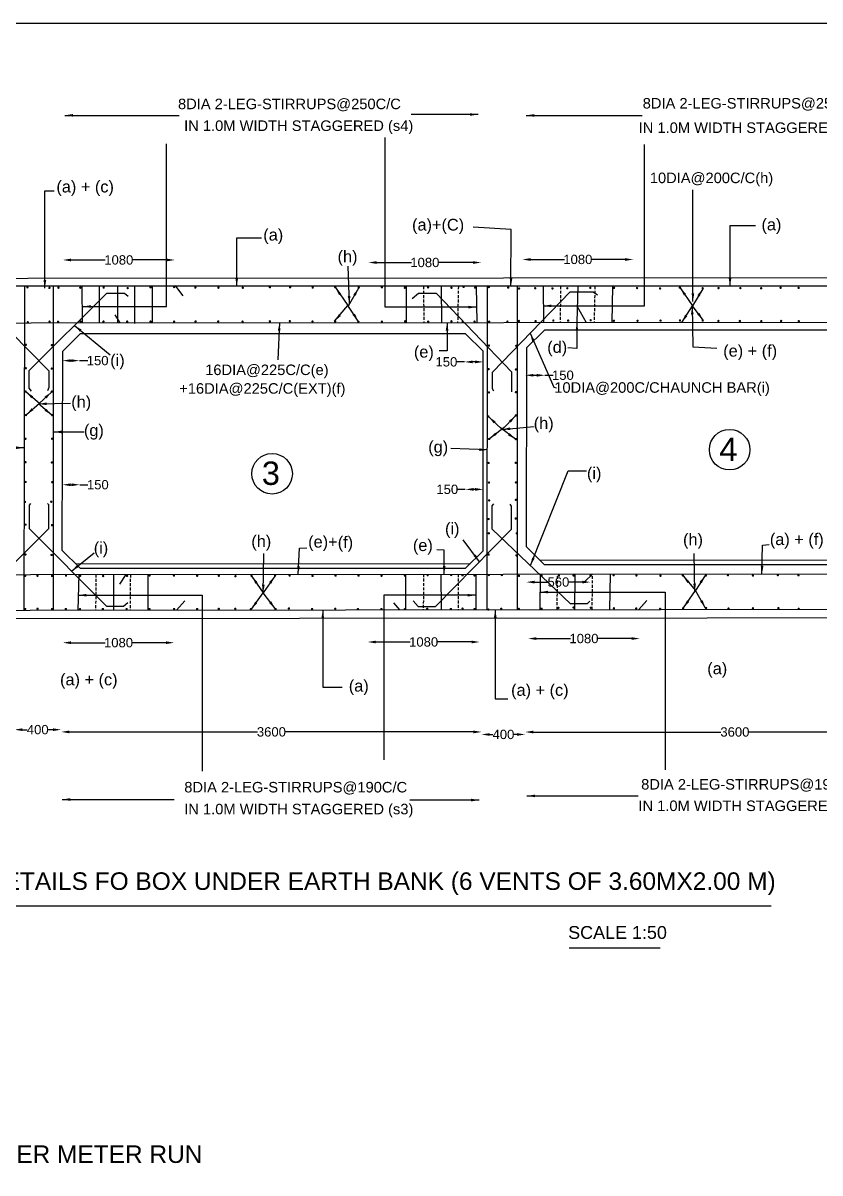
# Model space of a CAD drawing. Header units: millimetres. Extents: x 369 to 28950, y 216 to 20004.
# Drawn here: x 11102 to 17929, y 10154 to 20004 of the extents above; entities that cross this region are included whole.
import ezdxf

# ---------------------------------------------------------------- set-up
doc = ezdxf.new("R2010")
doc.units = ezdxf.units.MM
doc.header["$MEASUREMENT"] = 0
doc.linetypes.add('DASHED', pattern=[0.75, 0.5, -0.25])
for name, color, linetype in [('DIM', 7, 'Continuous'), ('DWG', 7, 'Continuous'), ('TXT', 7, 'Continuous')]:
    doc.layers.add(name, color=color, linetype=linetype)
doc.styles.get("Standard").update_dxf_attribs({"font": 'arial.ttf'})
doc.dimstyles.new('Civil', dxfattribs={"dimtxt": 80, "dimasz": 70, "dimexe": 0.1, "dimexo": 0.0625, "dimgap": 0.09, "dimtad": 0, "dimdec": 0, "dimzin": 12, "dimdsep": 46, "dimtxsty": 'Standard', "dimcen": 0.1, "dimse1": 1, "dimse2": 1, "dimadec": 0, "dimazin": 2, "dimtfac": 1, "dimtdec": 0, "dimtofl": 0, "dimtmove": 0, "dimatfit": 3, "dimfxl": 1, "dimfrac": 1, "dimtolj": 1, "dimtzin": 0, "dimarcsym": 0})

# ---------------------------------------------------------------- blocks, each defined once
blk = doc.blocks.new('*D6')
at = {"layer": 'Defpoints', "color": 0, "transparency": 16777216}
for p in [(11443.3, 17960.5), (12401.7, 17974.3), (12401.7, 17960.5)]:
    blk.add_point(p, dxfattribs=at)
at = {"layer": 'DIM', "color": 0, "lineweight": -2, "transparency": 16777216}
for p, q in [((11513.3, 17974.3), (11806.9, 17974.3)), ((12331.7, 17974.3), (12038.2, 17974.3))]:
    blk.add_line(p, q, dxfattribs=at)
at = {"layer": 'DIM', "color": 0, "transparency": 16777216}
for points in [[(11513.3, 17986), (11513.3, 17962.6), (11443.3, 17974.3)], [(12331.7, 17986), (12331.7, 17962.6), (12401.7, 17974.3)]]:
    blk.add_solid(points, dxfattribs=at)
at = {"layer": 'DIM', "color": 0, "transparency": 16777216, "insert": (11922.5, 17974.3), "char_height": 80, "attachment_point": 5}
blk.add_mtext('\\A1;1080', dxfattribs=at)
blk = doc.blocks.new('*D7')
at = {"layer": 'Defpoints', "color": 0, "transparency": 16777216}
for p in [(14061.9, 17964.2), (15026.2, 17964.2), (15026.2, 17952.4)]:
    blk.add_point(p, dxfattribs=at)
at = {"layer": 'DIM', "color": 0, "lineweight": -2, "transparency": 16777216}
for p, q in [((14131.9, 17952.4), (14428.4, 17952.4)), ((14956.2, 17952.4), (14659.7, 17952.4))]:
    blk.add_line(p, q, dxfattribs=at)
at = {"layer": 'DIM', "color": 0, "transparency": 16777216}
for points in [[(14131.9, 17964), (14131.9, 17940.7), (14061.9, 17952.4)], [(14956.2, 17964), (14956.2, 17940.7), (15026.2, 17952.4)]]:
    blk.add_solid(points, dxfattribs=at)
at = {"layer": 'DIM', "color": 0, "transparency": 16777216, "insert": (14544.1, 17952.4), "char_height": 80, "attachment_point": 5}
blk.add_mtext('\\A1;1080', dxfattribs=at)
blk = doc.blocks.new('*D8')
at = {"layer": 'Defpoints', "color": 0, "transparency": 16777216}
for p in [(15379.3, 17964.7), (16329.7, 17978.5), (16329.7, 17964.7)]:
    blk.add_point(p, dxfattribs=at)
at = {"layer": 'DIM', "color": 0, "lineweight": -2, "transparency": 16777216}
for p, q in [((15449.3, 17978.5), (15738.9, 17978.5)), ((16259.7, 17978.5), (15970.1, 17978.5))]:
    blk.add_line(p, q, dxfattribs=at)
at = {"layer": 'DIM', "color": 0, "transparency": 16777216}
for points in [[(15449.3, 17990.2), (15449.3, 17966.8), (15379.3, 17978.5)], [(16259.7, 17990.2), (16259.7, 17966.8), (16329.7, 17978.5)]]:
    blk.add_solid(points, dxfattribs=at)
at = {"layer": 'DIM', "color": 0, "transparency": 16777216, "insert": (15854.5, 17978.5), "char_height": 80, "attachment_point": 5}
blk.add_mtext('\\A1;1080', dxfattribs=at)
blk = doc.blocks.new('*D26')
at = {"layer": 'Defpoints', "color": 0, "transparency": 16777216}
for p in [(15404.1, 13937.9), (15404.1, 13931.2), (18995.3, 13937.9)]:
    blk.add_point(p, dxfattribs=at)
at = {"layer": 'DIM', "color": 0, "lineweight": -2, "transparency": 16777216}
for p, q in [((15474.1, 13931.2), (17080.3, 13931.2)), ((18925.3, 13931.2), (17319.1, 13931.2))]:
    blk.add_line(p, q, dxfattribs=at)
at = {"layer": 'DIM', "color": 0, "transparency": 16777216}
for points in [[(15474.1, 13942.9), (15474.1, 13919.5), (15404.1, 13931.2)], [(18925.3, 13942.9), (18925.3, 13919.5), (18995.3, 13931.2)]]:
    blk.add_solid(points, dxfattribs=at)
at = {"layer": 'DIM', "color": 0, "transparency": 16777216, "insert": (17199.7, 13931.2), "char_height": 80, "attachment_point": 5}
blk.add_mtext('\\A1;3600', dxfattribs=at)
blk = doc.blocks.new('*D28')
at = {"layer": 'Defpoints', "color": 0, "transparency": 16777216}
for p in [(15429.1, 14719.1), (16384.9, 14731.6), (16384.9, 14719.1)]:
    blk.add_point(p, dxfattribs=at)
at = {"layer": 'DIM', "color": 0, "lineweight": -2, "transparency": 16777216}
for p, q in [((15499.1, 14731.6), (15791.4, 14731.6)), ((16314.9, 14731.6), (16022.7, 14731.6))]:
    blk.add_line(p, q, dxfattribs=at)
at = {"layer": 'DIM', "color": 0, "transparency": 16777216}
for points in [[(15499.1, 14743.3), (15499.1, 14720), (15429.1, 14731.6)], [(16314.9, 14743.3), (16314.9, 14720), (16384.9, 14731.6)]]:
    blk.add_solid(points, dxfattribs=at)
at = {"layer": 'DIM', "color": 0, "transparency": 16777216, "insert": (15907, 14731.6), "char_height": 80, "attachment_point": 5}
blk.add_mtext('\\A1;1080', dxfattribs=at)
blk = doc.blocks.new('*D30')
at = {"layer": 'Defpoints', "color": 0, "transparency": 16777216}
for p in [(15030.4, 13931.2), (15030.4, 13910.2), (15404.1, 13931.2)]:
    blk.add_point(p, dxfattribs=at)
at = {"layer": 'DIM', "color": 0, "lineweight": -2, "transparency": 16777216}
for p, q in [((15100.4, 13910.2), (15127.3, 13910.2)), ((15334.1, 13910.2), (15307.2, 13910.2))]:
    blk.add_line(p, q, dxfattribs=at)
at = {"layer": 'DIM', "color": 0, "transparency": 16777216}
for points in [[(15100.4, 13921.8), (15100.4, 13898.5), (15030.4, 13910.2)], [(15334.1, 13921.8), (15334.1, 13898.5), (15404.1, 13910.2)]]:
    blk.add_solid(points, dxfattribs=at)
at = {"layer": 'DIM', "color": 0, "transparency": 16777216, "insert": (15217.2, 13910.2), "char_height": 80, "attachment_point": 5}
blk.add_mtext('\\A1;400', dxfattribs=at)
blk = doc.blocks.new('*D31')
at = {"layer": 'Defpoints', "color": 0, "transparency": 16777216}
for p in [(14053.7, 14677.2), (15013.7, 14702.3), (15013.7, 14677.2)]:
    blk.add_point(p, dxfattribs=at)
at = {"layer": 'DIM', "color": 0, "lineweight": -2, "transparency": 16777216}
for p, q in [((14123.7, 14702.3), (14418.1, 14702.3)), ((14943.7, 14702.3), (14649.3, 14702.3))]:
    blk.add_line(p, q, dxfattribs=at)
at = {"layer": 'DIM', "color": 0, "transparency": 16777216}
for points in [[(14123.7, 14713.9), (14123.7, 14690.6), (14053.7, 14702.3)], [(14943.7, 14713.9), (14943.7, 14690.6), (15013.7, 14702.3)]]:
    blk.add_solid(points, dxfattribs=at)
at = {"layer": 'DIM', "color": 0, "transparency": 16777216, "insert": (14533.7, 14702.3), "char_height": 80, "attachment_point": 5}
blk.add_mtext('\\A1;1080', dxfattribs=at)
blk = doc.blocks.new('*D32')
at = {"layer": 'Defpoints', "color": 0, "transparency": 16777216}
for p in [(11428.9, 13932), (11428.9, 13910.2), (15030.4, 13910.2)]:
    blk.add_point(p, dxfattribs=at)
at = {"layer": 'DIM', "color": 0, "lineweight": -2, "transparency": 16777216}
for p, q in [((11498.9, 13932), (13110.3, 13932)), ((14960.4, 13932), (13349, 13932))]:
    blk.add_line(p, q, dxfattribs=at)
at = {"layer": 'DIM', "color": 0, "transparency": 16777216}
for points in [[(11498.9, 13943.6), (11498.9, 13920.3), (11428.9, 13932)], [(14960.4, 13943.6), (14960.4, 13920.3), (15030.4, 13932)]]:
    blk.add_solid(points, dxfattribs=at)
at = {"layer": 'DIM', "color": 0, "transparency": 16777216, "insert": (13229.6, 13932), "char_height": 80, "attachment_point": 5}
blk.add_mtext('\\A1;3600', dxfattribs=at)
blk = doc.blocks.new('*D33')
at = {"layer": 'Defpoints', "color": 0, "transparency": 16777216}
for p in [(11442.6, 14681.4), (12397.6, 14696.3), (12397.6, 14681.4)]:
    blk.add_point(p, dxfattribs=at)
at = {"layer": 'DIM', "color": 0, "lineweight": -2, "transparency": 16777216}
for p, q in [((11512.6, 14696.3), (11804.5, 14696.3)), ((12327.6, 14696.3), (12035.7, 14696.3))]:
    blk.add_line(p, q, dxfattribs=at)
at = {"layer": 'DIM', "color": 0, "transparency": 16777216}
for points in [[(11512.6, 14708), (11512.6, 14684.7), (11442.6, 14696.3)], [(12327.6, 14708), (12327.6, 14684.7), (12397.6, 14696.3)]]:
    blk.add_solid(points, dxfattribs=at)
at = {"layer": 'DIM', "color": 0, "transparency": 16777216, "insert": (11920.1, 14696.3), "char_height": 80, "attachment_point": 5}
blk.add_mtext('\\A1;1080', dxfattribs=at)
blk = doc.blocks.new('*D35')
at = {"layer": 'Defpoints', "color": 0, "transparency": 16777216}
for p in [(11027.3, 13951.3), (11027.3, 13932), (11428.9, 13932)]:
    blk.add_point(p, dxfattribs=at)
at = {"layer": 'DIM', "color": 0, "lineweight": -2, "transparency": 16777216}
for p, q in [((11097.3, 13951.3), (11138.1, 13951.3)), ((11358.9, 13951.3), (11318, 13951.3))]:
    blk.add_line(p, q, dxfattribs=at)
at = {"layer": 'DIM', "color": 0, "transparency": 16777216}
for points in [[(11097.3, 13962.9), (11097.3, 13939.6), (11027.3, 13951.3)], [(11358.9, 13962.9), (11358.9, 13939.6), (11428.9, 13951.3)]]:
    blk.add_solid(points, dxfattribs=at)
at = {"layer": 'DIM', "color": 0, "transparency": 16777216, "insert": (11228.1, 13951.3), "char_height": 80, "attachment_point": 5}
blk.add_mtext('\\A1;400', dxfattribs=at)
blk = doc.blocks.new('*D51')
at = {"layer": 'Defpoints', "color": 0, "transparency": 16777216}
for p in [(11439.4, 16018), (11588.3, 16049), (11588.3, 16018)]:
    blk.add_point(p, dxfattribs=at)
at = {"layer": 'DIM', "color": 0, "lineweight": -2, "transparency": 16777216}
for p, q in [((11509.4, 16049), (11518.3, 16049)), ((11588.3, 16049), (11658.3, 16049))]:
    blk.add_line(p, q, dxfattribs=at)
at = {"layer": 'DIM', "color": 0, "transparency": 16777216}
for points in [[(11509.4, 16060.6), (11509.4, 16037.3), (11439.4, 16049)], [(11518.3, 16060.6), (11518.3, 16037.3), (11588.3, 16049)]]:
    blk.add_solid(points, dxfattribs=at)
at = {"layer": 'DIM', "color": 0, "transparency": 16777216, "insert": (11742.8, 16049), "char_height": 80, "attachment_point": 5}
blk.add_mtext('\\A1;150', dxfattribs=at)
blk = doc.blocks.new('*D53')
at = {"layer": 'Defpoints', "color": 0, "transparency": 16777216}
for p in [(11440.9, 17091.5), (11586.8, 17112.1), (11586.8, 17091.5)]:
    blk.add_point(p, dxfattribs=at)
at = {"layer": 'DIM', "color": 0, "lineweight": -2, "transparency": 16777216}
for p, q in [((11510.9, 17112.1), (11516.8, 17112.1)), ((11586.8, 17112.1), (11656.8, 17112.1))]:
    blk.add_line(p, q, dxfattribs=at)
at = {"layer": 'DIM', "color": 0, "transparency": 16777216}
for points in [[(11510.9, 17123.8), (11510.9, 17100.5), (11440.9, 17112.1)], [(11516.8, 17123.8), (11516.8, 17100.5), (11586.8, 17112.1)]]:
    blk.add_solid(points, dxfattribs=at)
at = {"layer": 'DIM', "color": 0, "transparency": 16777216, "insert": (11741.3, 17112.1), "char_height": 80, "attachment_point": 5}
blk.add_mtext('\\A1;150', dxfattribs=at)
blk = doc.blocks.new('*D54')
at = {"layer": 'Defpoints', "color": 0, "transparency": 16777216}
for p in [(14883.3, 17101.3), (14883.3, 17093.9), (15044.4, 17093.9)]:
    blk.add_point(p, dxfattribs=at)
at = {"layer": 'DIM', "color": 0, "lineweight": -2, "transparency": 16777216}
for p, q in [((14883.3, 17101.3), (14813.3, 17101.3)), ((14974.4, 17101.3), (14953.3, 17101.3))]:
    blk.add_line(p, q, dxfattribs=at)
at = {"layer": 'DIM', "color": 0, "transparency": 16777216}
for points in [[(14953.3, 17112.9), (14953.3, 17089.6), (14883.3, 17101.3)], [(14974.4, 17112.9), (14974.4, 17089.6), (15044.4, 17101.3)]]:
    blk.add_solid(points, dxfattribs=at)
at = {"layer": 'DIM', "color": 0, "transparency": 16777216, "insert": (14728.7, 17101.3), "char_height": 80, "attachment_point": 5}
blk.add_mtext('\\A1;150', dxfattribs=at)
blk = doc.blocks.new('*D55')
at = {"layer": 'Defpoints', "color": 0, "transparency": 16777216}
for p in [(15403.3, 16957.4), (15571.8, 16986.7), (15571.8, 16957.4)]:
    blk.add_point(p, dxfattribs=at)
at = {"layer": 'DIM', "color": 0, "lineweight": -2, "transparency": 16777216}
for p, q in [((15473.3, 16986.7), (15501.8, 16986.7)), ((15571.8, 16986.7), (15641.8, 16986.7))]:
    blk.add_line(p, q, dxfattribs=at)
at = {"layer": 'DIM', "color": 0, "transparency": 16777216}
for points in [[(15473.3, 16998.3), (15473.3, 16975), (15403.3, 16986.7)], [(15501.8, 16998.3), (15501.8, 16975), (15571.8, 16986.7)]]:
    blk.add_solid(points, dxfattribs=at)
at = {"layer": 'DIM', "color": 0, "transparency": 16777216, "insert": (15726.3, 16986.7), "char_height": 80, "attachment_point": 5}
blk.add_mtext('\\A1;150', dxfattribs=at)
blk = doc.blocks.new('*D56')
at = {"layer": 'Defpoints', "color": 0, "transparency": 16777216}
for p in [(14890.7, 16009.5), (14890.7, 15985.1), (15044.5, 15985.1)]:
    blk.add_point(p, dxfattribs=at)
at = {"layer": 'DIM', "color": 0, "lineweight": -2, "transparency": 16777216}
for p, q in [((14890.7, 16009.5), (14820.7, 16009.5)), ((14974.5, 16009.5), (14960.7, 16009.5))]:
    blk.add_line(p, q, dxfattribs=at)
at = {"layer": 'DIM', "color": 0, "transparency": 16777216}
for points in [[(14960.7, 16021.1), (14960.7, 15997.8), (14890.7, 16009.5)], [(14974.5, 16021.1), (14974.5, 15997.8), (15044.5, 16009.5)]]:
    blk.add_solid(points, dxfattribs=at)
at = {"layer": 'DIM', "color": 0, "transparency": 16777216, "insert": (14736.1, 16009.5), "char_height": 80, "attachment_point": 5}
blk.add_mtext('\\A1;150', dxfattribs=at)
blk = doc.blocks.new('*D57')
at = {"layer": 'Defpoints', "color": 0, "transparency": 16777216}
for p in [(15413.3, 15186), (15962.6, 15215.2), (15962.6, 15186)]:
    blk.add_point(p, dxfattribs=at)
at = {"layer": 'DIM', "color": 0, "lineweight": -2, "transparency": 16777216}
for p, q in [((15483.3, 15215.2), (15599.6, 15215.2)), ((15892.6, 15215.2), (15776.2, 15215.2))]:
    blk.add_line(p, q, dxfattribs=at)
at = {"layer": 'DIM', "color": 0, "transparency": 16777216}
for points in [[(15483.3, 15226.9), (15483.3, 15203.6), (15413.3, 15215.2)], [(15892.6, 15226.9), (15892.6, 15203.6), (15962.6, 15215.2)]]:
    blk.add_solid(points, dxfattribs=at)
at = {"layer": 'DIM', "color": 0, "transparency": 16777216, "insert": (15687.9, 15215.2), "char_height": 80, "attachment_point": 5}
blk.add_mtext('\\A1;560', dxfattribs=at)

msp = doc.modelspace()

# ---------------------------------------------------------------- linework, layer by layer
msp.add_lwpolyline([(28872, 215.5), (369.2, 215.5), (369.2, 20003.9), (28872, 20003.9)], close=True)
at = {"layer": 'DWG'}
for points in [[(2990.1, 14897), (27441, 14918.5), (27441, 17827.5), (2992.5, 17808.5), (2990.1, 14897)], [(3060.5, 14967), (27363.5, 14991), (27363.5, 17748.5), (3072.5, 17748.5), (3060.5, 14967)], [(11115, 17748.5), (11108, 14974.9)], [(11363, 14975.2), (11364.5, 17748.5)], [(11604.8, 17748.5), (11608.5, 17436.6)], [(11755, 17748.5), (11753.8, 17436.7)], [(11911.3, 17748.5), (11911.3, 17432.3)], [(12057.9, 17748.5), (12057.9, 17431.1)], [(12208.1, 17748.5), (12208.1, 17437)], [(12407, 17748.5), (12472, 17667)], [(14384.1, 17748.5), (14384.1, 17438.5)], [(14685, 17748.5), (14686.6, 17438.7)], [(14984.4, 17748.5), (14989, 17438.8)], [(15078, 14978.9), (15081.5, 17748.5)], [(15337.5, 14979.1), (15338.5, 17748.5)], [(15557.9, 17748.5), (15559.5, 17439.2)], [(15854.2, 17748.5), (15846.6, 17439.4)], [(16150.5, 17748.5), (16145.9, 17439.6)], [(10491.5, 17676.5), (10515, 17692.5), (10663, 17692.5), (11324.5, 17023.5), (11324.5, 16882.5), (11312.5, 16853.5)], [(11175.5, 16852), (11155.5, 16877), (11155.5, 17027.5), (11820.5, 17691), (11970, 17691), (12001.5, 17663.5)], [(14436.3, 17643.4), (14488.5, 17690.9), (14640.5, 17690.9), (15287.4, 17015.2), (15287.4, 16868), (15287.4, 16843.5)], [(15135.4, 16849.6), (15123.1, 16869.5), (15123.1, 17012.1), (15789.8, 17701.8), (15986.3, 17701.8), (16023.1, 17675.8)], [(15850, 17576.2), (15924.9, 17439.5)], [(3071.1, 17431), (27363.5, 17447)], [(11933, 17436.8), (11890.5, 17503)], [(11435.5, 15487.5), (11591.5, 15334), (14893.5, 15334), (15042.5, 15482), (15042.5, 17194.5), (14893.5, 17342.5), (11593, 17342.5), (11440.5, 17189), (11435.5, 15487.5)], [(15411, 15519), (15567, 15365.5), (18869, 15365.5), (19018, 15513.5), (19018, 17226), (18869, 17374), (15568.5, 17374), (15416, 17220.5), (15411, 15519)], [(10488, 15043.5), (10512, 15010.5), (10658.5, 15010.5), (11323.5, 15673.5), (11323.5, 15877), (11312, 15889)], [(11166, 15889.5), (11155.5, 15873.5), (11155.5, 15674.5), (11817.5, 15008), (11962, 15008), (11999.5, 15040.5)], [(14445, 15053.5), (14486.5, 15005.5), (14635.5, 15005.5), (15287.5, 15668.5), (15287.5, 15866), (15275.5, 15883.5)], [(15956, 15052.5), (15933.5, 15030.5), (15792, 15030.5), (15121.5, 15668.5), (15121.5, 15868.5), (15134, 15887)], [(11551, 15373.9), (14932.1, 15372.4)], [(15526.5, 15405.4), (18907.6, 15403.9)], [(3061.8, 15274.5), (27363.5, 15291.5)], [(11580.5, 15280.5), (11571.5, 14975.4)], [(11877, 15280.7), (11876, 14975.7)], [(11983, 15280.8), (11929.5, 15198.5)], [(12172.5, 15280.9), (12171.5, 14976)], [(14382.5, 14978.2), (14382, 15282.4)], [(14680.5, 15282.6), (14682.5, 14978.5)], [(14980.5, 15282.9), (14979.5, 14978.8)], [(15530.5, 15283.2), (15528.5, 14979.3)], [(15828.5, 14979.6), (15832.5, 15283.4)], [(15980.5, 15283.6), (15915.4, 15220.1)], [(16130.6, 15283.7), (16125.3, 14979.9)], [(12415.5, 14976.2), (12487.5, 15054)], [(14330, 14978.1), (14278, 15037.5)], [(16375.6, 14980.1), (16446.7, 15058.8)]]:
    msp.add_lwpolyline(points, dxfattribs=at)
at = {"layer": 'DWG', "const_width": 10}
for points in [[(11134.8, 17739.7, 1), (11144.8, 17739.7, 1)], [(11323.3, 17735.3, 1), (11333.3, 17735.3, 1)], [(11400.6, 17736.7, 1), (11410.6, 17736.7, 1)], [(11587.5, 17736.7, 1), (11597.5, 17736.7, 1)], [(11787.6, 17738.1, 1), (11797.6, 17738.1, 1)], [(11993.6, 17733.8, 1), (12003.6, 17733.8, 1)], [(12189.3, 17739.6, 1), (12199.3, 17739.6, 1)], [(12390.8, 17742.5, 1), (12400.8, 17742.5, 1)], [(12573.4, 17738.1, 1), (12583.4, 17738.1, 1)], [(12770.6, 17736.7, 1), (12780.6, 17736.7, 1)], [(12979.3, 17736.4, 1), (12989.3, 17736.4, 1)], [(13211.5, 17740.8, 1), (13221.5, 17740.8, 1)], [(13385.3, 17740.8, 1), (13395.3, 17740.8, 1)], [(13578.1, 17737.9, 1), (13588.1, 17737.9, 1)], [(13770.9, 17742.3, 1), (13780.9, 17742.3, 1)], [(13972.5, 17737.9, 1), (13982.5, 17737.9, 1)], [(14170.7, 17740.8, 1), (14180.7, 17740.8, 1)], [(14367.8, 17736.4, 1), (14377.8, 17736.4, 1)], [(14566.5, 17739.4, 1), (14576.5, 17739.4, 1)], [(14766.6, 17736.4, 1), (14776.6, 17736.4, 1)], [(14870.3, 17743.7, 1), (14880.3, 17743.7, 1)], [(14969.6, 17737.9, 1), (14979.6, 17737.9, 1)], [(15086.4, 17742.3, 1), (15096.4, 17742.3, 1)], [(15252.9, 17737.9, 1), (15262.9, 17737.9, 1)], [(15345.9, 17729.3, 1), (15355.9, 17729.3, 1)], [(15484.6, 17732.2, 1), (15494.6, 17732.2, 1)], [(15632.2, 17730.7, 1), (15642.2, 17730.7, 1)], [(15759.2, 17732.2, 1), (15769.2, 17732.2, 1)], [(15956.4, 17735.1, 1), (15966.4, 17735.1, 1)], [(16159.4, 17735.1, 1), (16169.4, 17735.1, 1)], [(16356.6, 17733.6, 1), (16366.6, 17733.6, 1)], [(16553.6, 17730.5, 1), (16563.6, 17730.5, 1)], [(16723, 17737.8, 1), (16733, 17737.8, 1)], [(16918.7, 17732, 1), (16928.7, 17732, 1)], [(17054.5, 17733.4, 1), (17064.5, 17733.4, 1)], [(17241.5, 17733.4, 1), (17251.5, 17733.4, 1)], [(17419.7, 17732, 1), (17429.7, 17732, 1)], [(17586.2, 17736.3, 1), (17596.2, 17736.3, 1)], [(17740.6, 17734.8, 1), (17750.6, 17734.8, 1)], [(11137.8, 17440.7, 1), (11147.8, 17440.7, 1)], [(11324.7, 17446.5, 1), (11334.7, 17446.5, 1)], [(11397.6, 17444.9, 1), (11407.6, 17444.9, 1)], [(11589, 17447.8, 1), (11599, 17447.8, 1)], [(11786.2, 17446.4, 1), (11796.2, 17446.4, 1)], [(11989.2, 17446.4, 1), (11999.2, 17446.4, 1)], [(12189.3, 17446.4, 1), (12199.3, 17446.4, 1)], [(12390.8, 17446.4, 1), (12400.8, 17446.4, 1)], [(12574.9, 17447.8, 1), (12584.9, 17447.8, 1)], [(12769.1, 17447.8, 1), (12779.1, 17447.8, 1)], [(12977.8, 17446.1, 1), (12987.8, 17446.1, 1)], [(13211.5, 17449, 1), (13221.5, 17449, 1)], [(13382.4, 17450.5, 1), (13392.4, 17450.5, 1)], [(13576.7, 17447.6, 1), (13586.7, 17447.6, 1)], [(13770.9, 17449, 1), (13780.9, 17449, 1)], [(13969.6, 17444.7, 1), (13979.6, 17444.7, 1)], [(14171.1, 17446.1, 1), (14181.1, 17446.1, 1)], [(14369.3, 17449.1, 1), (14379.3, 17449.1, 1)], [(14567.9, 17446.1, 1), (14577.9, 17446.1, 1)], [(14766.6, 17449.1, 1), (14776.6, 17449.1, 1)], [(14863, 17446.1, 1), (14873, 17446.1, 1)], [(14965.2, 17446.1, 1), (14975.2, 17446.1, 1)], [(15089.4, 17446.1, 1), (15099.4, 17446.1, 1)], [(15245.6, 17446.1, 1), (15255.6, 17446.1, 1)], [(15344.4, 17452.1, 1), (15354.4, 17452.1, 1)], [(15487.6, 17450.6, 1), (15497.6, 17450.6, 1)], [(15639.5, 17455, 1), (15649.5, 17455, 1)], [(15766.5, 17455, 1), (15776.5, 17455, 1)], [(15959.3, 17457.9, 1), (15969.3, 17457.9, 1)], [(16158, 17453.5, 1), (16168, 17453.5, 1)], [(16361, 17453.5, 1), (16371, 17453.5, 1)], [(16557.9, 17454.8, 1), (16567.9, 17454.8, 1)], [(16724.4, 17456.2, 1), (16734.4, 17456.2, 1)], [(16918.7, 17454.8, 1), (16928.7, 17454.8, 1)], [(17053.1, 17451.9, 1), (17063.1, 17451.9, 1)], [(17237.1, 17451.9, 1), (17247.1, 17451.9, 1)], [(17421.1, 17450.4, 1), (17431.1, 17450.4, 1)], [(17590.6, 17451.9, 1), (17600.6, 17451.9, 1)], [(17742.1, 17450.3, 1), (17752.1, 17450.3, 1)], [(11121, 17248.2, 1), (11131, 17248.2, 1)], [(11344.5, 17245.3, 1), (11354.5, 17245.3, 1)], [(15088.4, 17240.9, 1), (15098.4, 17240.9, 1)], [(15322.1, 17239.4, 1), (15332.1, 17239.4, 1)], [(11121, 17046.9, 1), (11131, 17046.9, 1)], [(11343, 17043.9, 1), (11353, 17043.9, 1)], [(15085.5, 17039.5, 1), (15095.5, 17039.5, 1)], [(15319.2, 17036.6, 1), (15329.2, 17036.6, 1)], [(11119.6, 16847, 1), (11129.6, 16847, 1)], [(11344.5, 16847, 1), (11354.5, 16847, 1)], [(15088.5, 16840.4, 1), (15098.5, 16840.4, 1)], [(15319.3, 16841.8, 1), (15329.3, 16841.8, 1)], [(11122.4, 16645.9, 1), (11132.4, 16645.9, 1)], [(11347.3, 16644.4, 1), (11357.3, 16644.4, 1)], [(15319.3, 16643.4, 1), (15329.3, 16643.4, 1)], [(15082.7, 16634.7, 1), (15092.7, 16634.7, 1)], [(11118, 16443.1, 1), (11128, 16443.1, 1)], [(11345.9, 16443.1, 1), (11355.9, 16443.1, 1)], [(15089.9, 16441.2, 1), (15099.9, 16441.2, 1)], [(15319.2, 16439.7, 1), (15329.2, 16439.7, 1)], [(11118, 16241.8, 1), (11128, 16241.8, 1)], [(11344.4, 16240.3, 1), (11354.4, 16240.3, 1)], [(15085.5, 16235.5, 1), (15095.5, 16235.5, 1)], [(15317.7, 16236.9, 1), (15327.7, 16236.9, 1)], [(11118.1, 16072.9, 1), (11128.1, 16072.9, 1)], [(11347.4, 16071.4, 1), (11357.4, 16071.4, 1)], [(15088.4, 16067.7, 1), (15098.4, 16067.7, 1)], [(15319.2, 16069.2, 1), (15329.2, 16069.2, 1)], [(11113.7, 15902.2, 1), (11123.7, 15902.2, 1)], [(11338.6, 15903.7, 1), (11348.6, 15903.7, 1)], [(15089.8, 15914.6, 1), (15099.8, 15914.6, 1)], [(15319.1, 15920.4, 1), (15329.1, 15920.4, 1)], [(15083.9, 15755.6, 1), (15093.9, 15755.6, 1)], [(15317.6, 15760, 1), (15327.6, 15760, 1)], [(11119.5, 15707.3, 1), (11129.5, 15707.3, 1)], [(11345.9, 15702.9, 1), (11355.9, 15702.9, 1)], [(15086.9, 15633.1, 1), (15096.9, 15633.1, 1)], [(15326.4, 15633.1, 1), (15336.4, 15633.1, 1)], [(11118.1, 15452, 1), (11128.1, 15452, 1)], [(11341.5, 15447.6, 1), (11351.5, 15447.6, 1)], [(15085.4, 15450.7, 1), (15095.4, 15450.7, 1)], [(15323.5, 15443.4, 1), (15333.5, 15443.4, 1)], [(11114.9, 15268.5, 1), (11124.9, 15268.5, 1)], [(11220.5, 15269.7, 1), (11230.5, 15269.7, 1)], [(11345.8, 15268.4, 1), (11355.8, 15268.4, 1)], [(11465.2, 15270.9, 1), (11475.2, 15270.9, 1)], [(11585.9, 15269.6, 1), (11595.9, 15269.6, 1)], [(11783.3, 15267.1, 1), (11793.3, 15267.1, 1)], [(11988.3, 15268.4, 1), (11998.3, 15268.4, 1)], [(12181.4, 15272.1, 1), (12191.4, 15272.1, 1)], [(12390.1, 15270.9, 1), (12400.1, 15270.9, 1)], [(12588.8, 15269.6, 1), (12598.8, 15269.6, 1)], [(12773.6, 15269.6, 1), (12783.6, 15269.6, 1)], [(12916.6, 15265.8, 1), (12926.6, 15265.8, 1)], [(13054.9, 15268.4, 1), (13064.9, 15268.4, 1)], [(13256.1, 15270.9, 1), (13266.1, 15270.9, 1)], [(13380.6, 15270.9, 1), (13390.6, 15270.9, 1)], [(13576.7, 15268.4, 1), (13586.7, 15268.4, 1)], [(13774.1, 15270.9, 1), (13784.1, 15270.9, 1)], [(13971, 15270.8, 1), (13981, 15270.8, 1)], [(14168.3, 15269.6, 1), (14178.3, 15269.6, 1)], [(14368.3, 15270.8, 1), (14378.3, 15270.8, 1)], [(14563.1, 15273.4, 1), (14573.1, 15273.4, 1)], [(14764.9, 15276, 1), (14774.9, 15276, 1)], [(14861.8, 15273.5, 1), (14871.8, 15273.5, 1)], [(14964.9, 15272.2, 1), (14974.9, 15272.2, 1)], [(15088.1, 15276, 1), (15098.1, 15276, 1)], [(15198.7, 15276, 1), (15208.7, 15276, 1)], [(15345.2, 15268.5, 1), (15355.2, 15268.5, 1)], [(15538.8, 15271, 1), (15548.8, 15271, 1)], [(15687.1, 15271, 1), (15697.1, 15271, 1)], [(15812.9, 15271, 1), (15822.9, 15271, 1)], [(15958.7, 15271, 1), (15968.7, 15271, 1)], [(16156.1, 15274.8, 1), (16166.1, 15274.8, 1)], [(16350.8, 15272.2, 1), (16360.8, 15272.2, 1)], [(16557, 15269.7, 1), (16567, 15269.7, 1)], [(16748.1, 15272.2, 1), (16758.1, 15272.2, 1)], [(16945.5, 15271, 1), (16955.5, 15271, 1)], [(17135.4, 15273.5, 1), (17145.4, 15273.5, 1)], [(17349.1, 15271, 1), (17359.1, 15271, 1)], [(17562.4, 15274.6, 1), (17572.4, 15274.6, 1)], [(17738.5, 15273.3, 1), (17748.5, 15273.3, 1)], [(11116.2, 14984.7, 1), (11126.2, 14984.7, 1)], [(11221.8, 14987.2, 1), (11231.8, 14987.2, 1)], [(11345.8, 14984.5, 1), (11355.8, 14984.5, 1)], [(11464, 14984.5, 1), (11474, 14984.5, 1)], [(11584.7, 14983.3, 1), (11594.7, 14983.3, 1)], [(11780.8, 14984.5, 1), (11790.8, 14984.5, 1)], [(11984.5, 14984.5, 1), (11994.5, 14984.5, 1)], [(12180.1, 14984.6, 1), (12190.1, 14984.6, 1)], [(12391.4, 14984.6, 1), (12401.4, 14984.6, 1)], [(12588.8, 14984.6, 1), (12598.8, 14984.6, 1)], [(12773.6, 14985.8, 1), (12783.6, 14985.8, 1)], [(12915.4, 14987.1, 1), (12925.4, 14987.1, 1)], [(13048.6, 14983.3, 1), (13058.6, 14983.3, 1)], [(13259.9, 14984.5, 1), (13269.9, 14984.5, 1)], [(13374.3, 14989.6, 1), (13384.3, 14989.6, 1)], [(13572.9, 14984.5, 1), (13582.9, 14984.5, 1)], [(13771.6, 14987.1, 1), (13781.6, 14987.1, 1)], [(13965.9, 14984.5, 1), (13975.9, 14984.5, 1)], [(14167.1, 14984.5, 1), (14177.1, 14984.5, 1)], [(14368.3, 14983.3, 1), (14378.3, 14983.3, 1)], [(14559.4, 14987, 1), (14569.4, 14987, 1)], [(14761.8, 14984.5, 1), (14771.8, 14984.5, 1)], [(14862.4, 14988.3, 1), (14872.4, 14988.3, 1)], [(14964.9, 14984.7, 1), (14974.9, 14984.7, 1)], [(15083, 14979.6, 1), (15093, 14979.6, 1)], [(15193.7, 14987.2, 1), (15203.7, 14987.2, 1)], [(15343.3, 14985.9, 1), (15353.3, 14985.9, 1)], [(15538.2, 14987.2, 1), (15548.2, 14987.2, 1)], [(15683.4, 14994.7, 1), (15693.4, 14994.7, 1)], [(15812.9, 14997.3, 1), (15822.9, 14997.3, 1)], [(15960, 14996, 1), (15970, 14996, 1)], [(16158.6, 14991, 1), (16168.6, 14991, 1)], [(16349.6, 14989.7, 1), (16359.6, 14989.7, 1)], [(16554.5, 14985.9, 1), (16564.5, 14985.9, 1)], [(16750.6, 14990.9, 1), (16760.6, 14990.9, 1)], [(16948, 14993.4, 1), (16958, 14993.4, 1)], [(17140.4, 14988.4, 1), (17150.4, 14988.4, 1)], [(17349.1, 14990.9, 1), (17359.1, 14990.9, 1)], [(17567.5, 14992, 1), (17577.5, 14992, 1)], [(17741, 14987, 1), (17751, 14987, 1)]]:
    msp.add_lwpolyline(points, format="xyb", close=True, dxfattribs=at)
at = {"layer": 'DWG', "linetype": 'DASHED', "ltscale": 50}
for points in [[(14533, 17748.5), (14534.6, 17438.6)], [(14830.9, 17748.5), (14824.7, 17438.7)], [(15706.9, 17748.5), (15702.3, 17439.3)], [(16000.1, 17748.5), (15993.9, 17439.5)], [(11727, 15280.6), (11723.5, 14975.6)], [(12021.5, 15280.8), (12019, 14975.8)], [(14533, 15282.5), (14530.5, 14978.3)], [(14830, 15282.7), (14828.5, 14978.6)], [(15677.5, 14979.5), (15680.5, 15283.3)], [(15977.5, 14979.8), (15980.5, 15283.6)]]:
    msp.add_lwpolyline(points, dxfattribs=at)
at = {"layer": 'TXT'}
for p, q in [((10114.8, 12443.3), (17510.1, 12443.3)), ((15779, 12081.6), (16558.9, 12081.6))]:
    msp.add_line(p, q, dxfattribs=at)
for centre in [(17154.7, 16349.3), (13235.5, 16143.5)]:
    msp.add_circle(centre, 173.9, dxfattribs=at)

# ---------------------------------------------------------------- texts
for s, height, p in [('8DIA 2-LEG-STIRRUPS@250C/C', 90, (12429.6, 19265.8)), ('8DIA 2-LEG-STIRRUPS@250C/C', 90, (16410.2, 19271.4)), ('IN 1.0M WIDTH STAGGERED (s4)', 90, (12482.1, 19079.3)), ('IN 1.0M WIDTH STAGGERED (s4)', 90, (16375.5, 19062)), ('10DIA@200C/C(h)', 90, (16470.9, 18632.4)), ('(a) + (c)', 100, (11387.9, 18552.5)), ('(a)+(C)', 100, (14434.4, 18226.6)), ('(a)', 100, (17427.4, 18227.8)), ('(a)', 100, (13160.1, 18140.6)), ('(h)', 100, (13796.4, 17954.3)), ('(e)', 100, (14450.1, 17138.2)), ('(d)', 100, (15592.5, 17178.8)), ('(e) + (f)', 100, (17099.7, 17146.7)), ('(i)', 100, (11848.9, 17066.7)), ('16DIA@225C/C(e)', 90, (12662.5, 16988.5)), ('+16DIA@225C/C(EXT)(f)', 90, (12440.3, 16828.9)), ('10DIA@200C/CHAUNCH BAR(i)', 90, (15652.7, 16836.9)), ('(h)', 100, (11515.1, 16709.4)), ('(g)', 100, (11623.6, 16465.7)), ('(h)', 100, (15476.7, 16527.2)), ('4', 200, (17066.6, 16253.6)), ('(g)', 100, (14572.9, 16323.8)), ('3', 200, (13147.4, 16047.7)), ('(i)', 100, (15932.5, 16099.3)), ('(i)', 100, (14716.7, 15623.9)), ('(i)', 100, (11707.8, 15458.6)), ('(h)', 100, (13057.6, 15515.1)), ('(e)+', 100, (13544.6, 15511.1)), ('(f)', 100, (13797.6, 15506.3)), ('(e)', 100, (14441.5, 15481.3)), ('(h)', 100, (16755.5, 15530.8)), ('(a) + (f)', 100, (17498.9, 15532.3)), ('(a)', 100, (16963.3, 14426.4)), ('(a) + (c)', 100, (11419.3, 14331.3)), ('(a)', 100, (13892.5, 14277.4)), ('(a) + (c)', 100, (15282.7, 14241.3)), ('8DIA 2-LEG-STIRRUPS@190C/C', 90, (12483.4, 13413.7)), ('8DIA 2-LEG-STIRRUPS@190C/C', 90, (16396.8, 13438.5)), ('IN 1.0M WIDTH STAGGERED (s3)', 90, (12483, 13226.3)), ('IN 1.0M WIDTH STAGGERED (s3)', 90, (16373.3, 13254.4)), ('R.C.C. DETAILS FO BOX UNDER EARTH BANK (6 VENTS OF 3.60MX2.00 M)', 150, (10097.8, 12579.2)), ('SCALE 1:50', 110, (15771.7, 12159.4)), ('REINFORCEMENT SCHEDULE FOR BOX UNDER EARTH BANK PER METER RUN', 150, (4617.9, 10240.5))]:
    msp.add_text(s, height=height, dxfattribs=at).set_placement(p)

# ---------------------------------------------------------------- dimensions: what is measured, and where the dimension line sits
at = {"layer": 'DIM'}
for p1, p2, distance, text, picture, middle in [((11443.3, 17960.5), (12401.7, 17960.5), 13.8, '1080', '*D6', (11922.5, 17974.3)), ((15379.3, 17964.7), (16329.7, 17964.7), 13.8, '1080', '*D8', (15854.5, 17978.5)), ((14061.9, 17964.2), (15026.2, 17964.2), -11.8, '1080', '*D7', (14544.1, 17952.4)), ((11440.9, 17091.5), (11586.8, 17091.5), 20.6, '150', '*D53', (11741.3, 17112.1)), ((15044.4, 17093.9), (14883.3, 17093.9), -7.3, '150', '*D54', (14728.7, 17101.3)), ((15403.3, 16957.4), (15571.8, 16957.4), 29.3, '150', '*D55', (15726.3, 16986.7)), ((11439.4, 16018), (11588.3, 16018), 30.9, '150', '*D51', (11742.8, 16049)), ((15044.5, 15985.1), (14890.7, 15985.1), -24.4, '150', '*D56', (14736.1, 16009.5)), ((15413.3, 15186), (15962.6, 15186), 29.3, '560', '*D57', (15687.9, 15215.2)), ((15429.1, 14719.1), (16384.9, 14719.1), 12.5, '1080', '*D28', (15907, 14731.6)), ((11442.6, 14681.4), (12397.6, 14681.4), 14.9, '1080', '*D33', (11920.1, 14696.3)), ((14053.7, 14677.2), (15013.7, 14677.2), 25, '1080', '*D31', (14533.7, 14702.3)), ((11428.9, 13932), (11027.3, 13932), -19.3, '400', '*D35', (11228.1, 13951.3)), ((15030.4, 13910.2), (11428.9, 13910.2), -21.8, '3600', '*D32', (13229.6, 13932)), ((15404.1, 13931.2), (15030.4, 13931.2), 21, '400', '*D30', (15217.2, 13910.2)), ((18995.3, 13937.9), (15404.1, 13937.9), 6.7, '3600', '*D26', (17199.7, 13931.2))]:
    dim = msp.add_aligned_dim(p1=p1, p2=p2, distance=distance, text=text, dimstyle='Civil', dxfattribs=at)
    dim.commit()
    dim.dimension.update_dxf_attribs({"geometry": picture, "text_midpoint": middle})

# ---------------------------------------------------------------- leaders
for points in [[(11460.8, 19212.9), (12439, 19212.9)], [(11614.5, 17575.6), (12330.7, 17575.6), (12330.7, 18967.6)], [(11289.1, 17732.5), (11289.1, 18566), (11367.7, 18566)], [(15012, 15388.3), (14871, 15578.3)], [(11518.3, 15309.3), (11712.2, 15467.2)], [(13458.9, 15281.8), (13470.5, 15506), (13533.7, 15508.3)], [(14709.6, 15282.7), (14709.6, 15489.5), (14646.5, 15491.9)], [(17431.6, 15284.6), (17435.1, 15532.6), (17492.4, 15536.2)], [(13159.5, 15122.7), (13164.1, 15459.2)], [(16855.5, 15133), (16851.7, 15461.1)], [(16755.9, 15268.1), (16862.4, 15142.8)], [(16945.5, 15271), (16862.4, 15142.8)], [(13063, 15264.4), (13159.5, 15122.7)], [(13259.3, 15266.2), (13159.5, 15122.7)], [(11575.3, 15102.8), (12636.5, 15102.8), (12636.5, 13596.9)], [(13058.6, 14983.3), (13159.5, 15122.7)], [(13261.3, 14988.1), (13159.5, 15122.7)], [(14979.9, 15102.7), (14191.5, 15102.7), (14191.5, 13692.6)], [(15529.5, 15129.4), (16601.1, 15129.4), (16601.1, 13607.5)], [(16758.3, 14995.1), (16862.4, 15142.8)], [(16948, 14993.4), (16862.4, 15142.8)], [(13669.6, 14977.5), (13669.6, 14315.2), (13834.7, 14315.2)], [(15147.2, 14978.9), (15147.2, 14214.1), (15253.7, 14214.1)], [(11436.8, 13353), (12396.2, 13353)], [(15009.8, 13348.3), (14414.6, 13348.3)], [(15418.8, 13384), (16372.1, 13384)]]:
    msp.add_leader(points, dimstyle='Civil', override={"dimgap": 0.09, "dimtad": 0}, dxfattribs=at)
at = {"layer": 'TXT'}
for points in [[(15000.3, 19220.3), (14426, 19220.3)], [(15410.4, 19212), (16406.2, 19212)], [(14987, 17570.3), (14205.3, 17570.3), (14205.3, 19023.3)], [(15558.8, 17581.3), (16426.8, 17581.3), (16426.8, 18964.3)], [(16840, 17618.4), (16840, 18576.2)], [(15281.9, 17748.5), (15284.7, 18233.9), (14957.1, 18255.4)], [(17158.1, 17748.5), (17158.1, 18270.7), (17377.1, 18270.7)], [(12932.6, 17748.5), (12932.6, 18162.8), (13144.4, 18162.8)], [(13897.4, 17596.2), (13886.4, 17921.5)], [(13777.8, 17737.6), (13884.7, 17584.3)], [(13976.5, 17733), (13887.8, 17579.6)], [(16731.6, 17734.4), (16837, 17582.6)], [(16924.1, 17727), (16837, 17582.6)], [(13770.9, 17449), (13884.7, 17584.3)], [(13974.1, 17449.6), (13884.7, 17584.3)], [(16744.6, 17440), (16837, 17582.6)], [(16833.7, 17577.5), (16838.5, 17230.7), (17045.1, 17218.2)], [(16927.2, 17458.4), (16837, 17582.6)], [(13299.6, 17437.7), (13283.3, 17118.1)], [(14734.4, 17438.7), (14734.4, 17195.9), (14665.5, 17195.9)], [(15846.6, 17439.4), (15845.7, 17216.5), (15769.3, 17222.1)], [(11542.4, 17413.6), (11847.2, 17163.1)], [(15445.9, 17346.1), (15648.2, 16885.1), (15672.4, 16879.5)], [(11128.1, 16843.5), (11242, 16746.8)], [(11346.1, 16843.3), (11242, 16746.8)], [(11130.7, 16649.7), (11242, 16746.8)], [(11235.4, 16741.1), (11508.7, 16746.8)], [(11347.7, 16646.2), (11235.4, 16741.1)], [(15090.9, 16630.8), (15205.7, 16522.8)], [(15321.7, 16639.2), (15205.7, 16522.8)], [(15205.7, 16522.8), (15480.8, 16548.3)], [(11363.8, 16501.4), (11625.2, 16501.4)], [(15098.1, 16445), (15223.7, 16540.9)], [(15319.2, 16439.7), (15191.9, 16535.8)], [(11111.5, 16366), (10852.4, 16366)], [(15079.7, 16347.4), (14767, 16358.8)], [(15448.4, 15357.4), (15771.2, 16169.1), (15928.6, 16169.1)]]:
    msp.add_leader(points, dimstyle='Civil', override={"dimgap": 0.09, "dimtad": 0}, dxfattribs=at)

doc.saveas('drawing.dxf')
